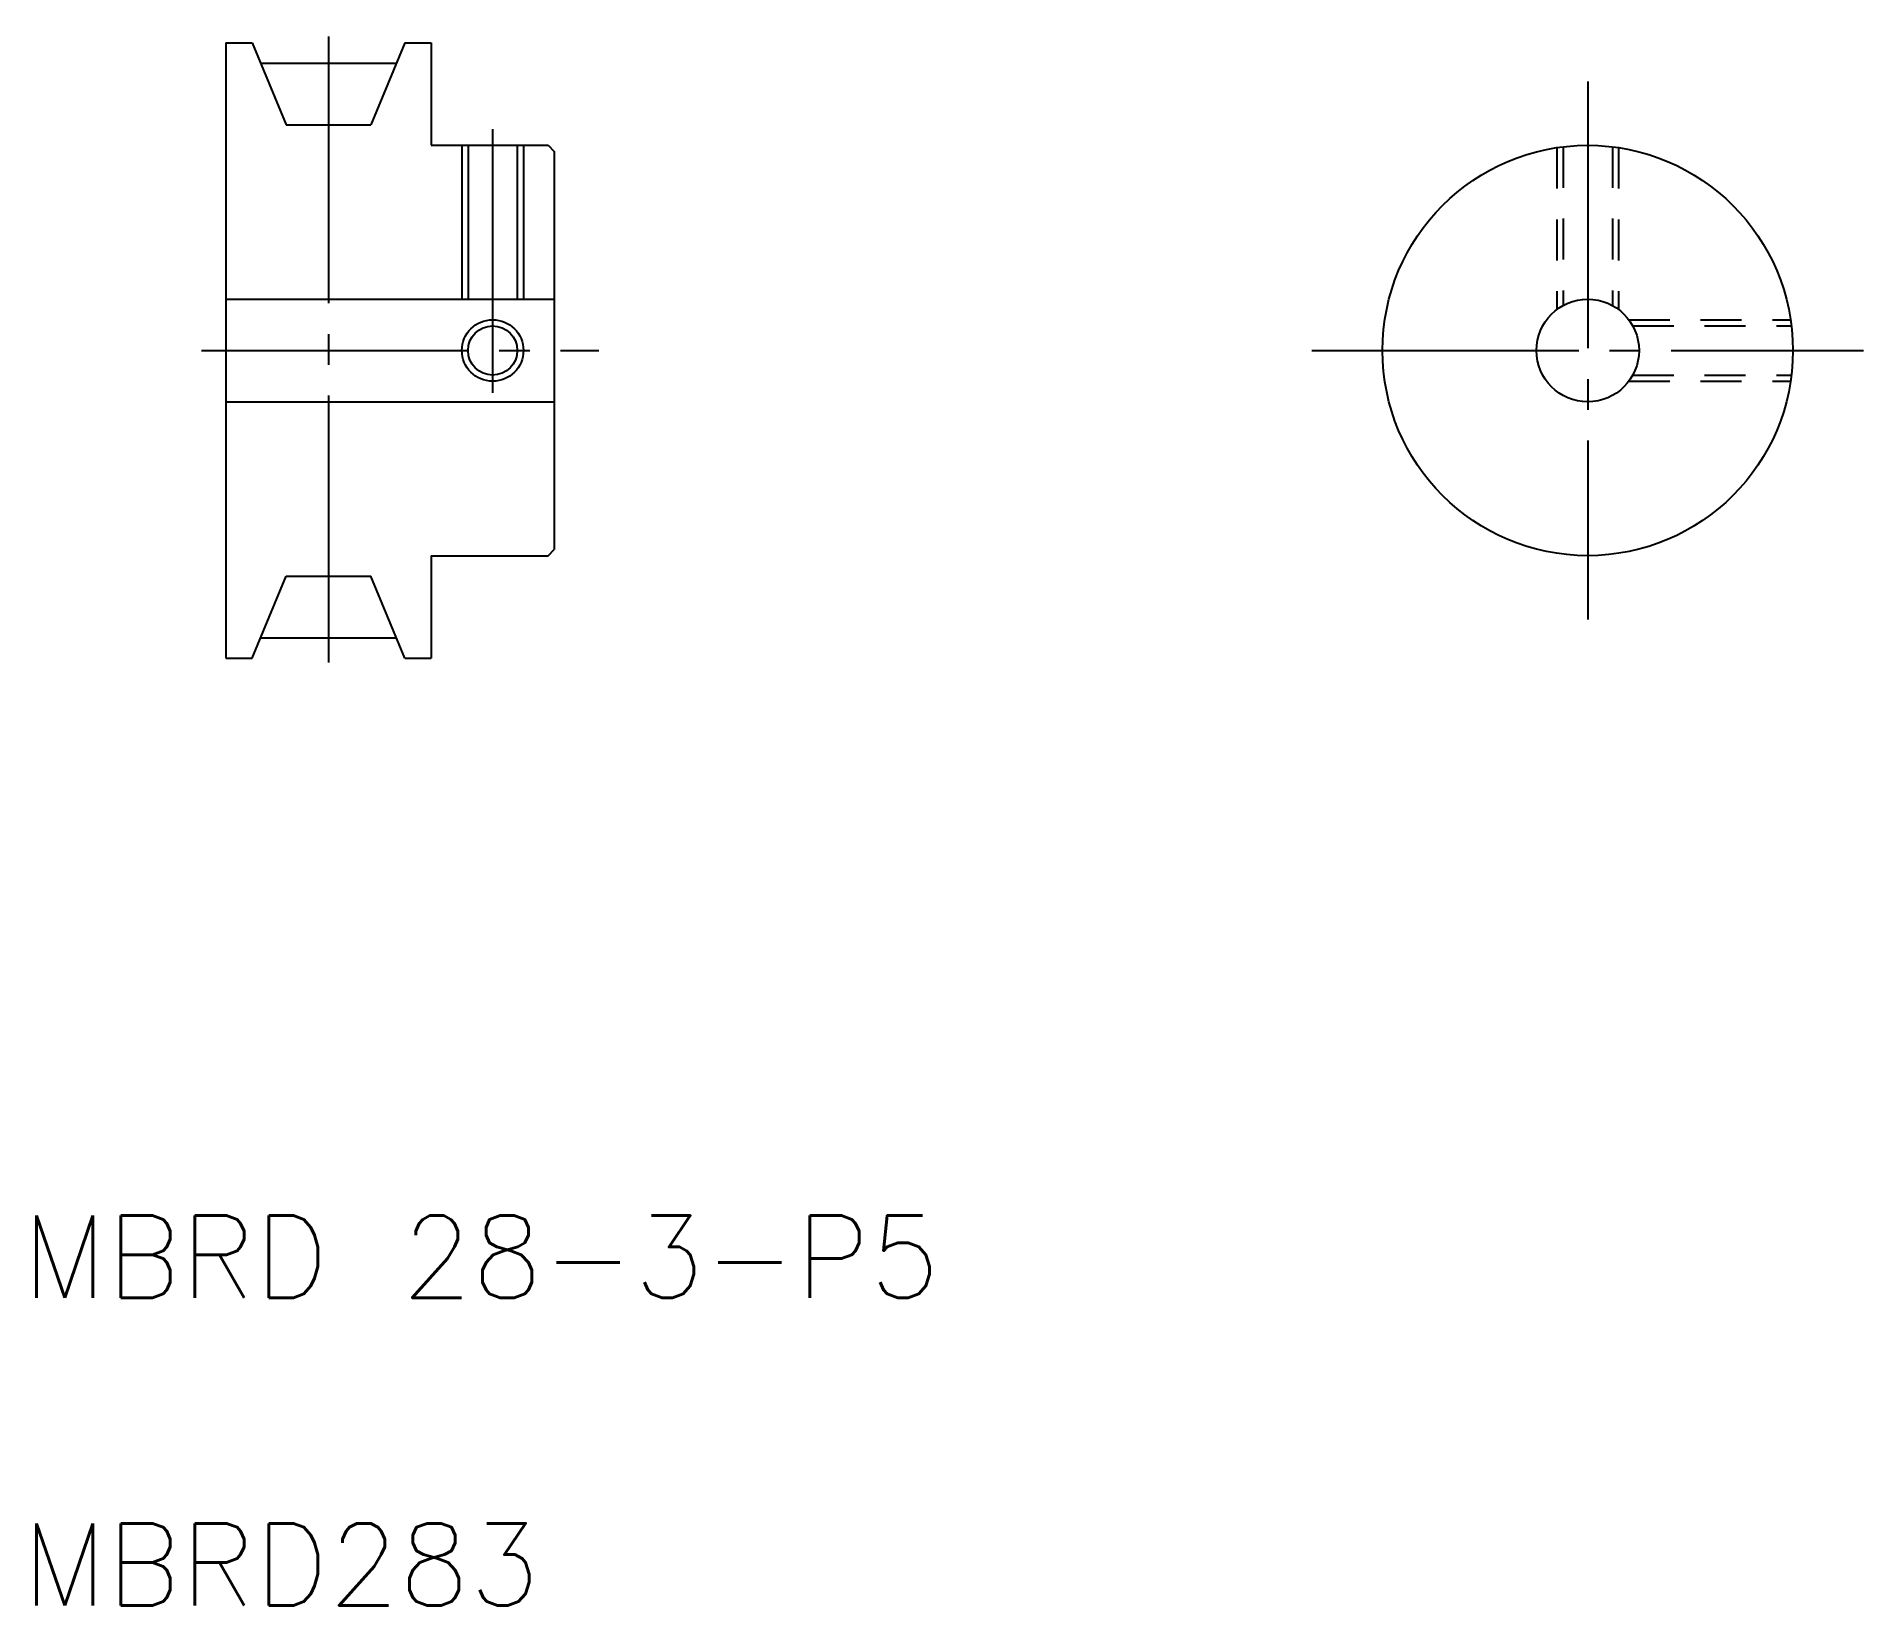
# Model space of a CAD drawing. Extents: x 125.9 to 214.9, y 44.1 to 120.5.
import ezdxf

# ---------------------------------------------------------------- set-up
doc = ezdxf.new("R2010")
doc.units = 0
doc.linetypes.add('CENTER', pattern=[17.5, 13, -1.5, 1.5, -1.5])
doc.linetypes.add('DASHED', pattern=[3.5, 2, -1.5])
doc.layers.get('0').update_dxf_attribs({"linetype": 'CONTINUOUS'})
doc.layers.add('CENTER', color=1, linetype='CENTER')
doc.styles.get("Standard").update_dxf_attribs({"font": 'txt.shx', "bigfont": '@extfont2.shx'})

msp = doc.modelspace()

# ---------------------------------------------------------------- linework, layer by layer
at = {"color": 7, "linetype": 'CONTINUOUS'}
for p, q in [((135.125, 120.23), (135.125, 90.23)), ((135.125, 120.23), (136.411, 120.23)), ((136.411, 120.23), (138.068, 116.23)), ((143.839, 120.23), (142.182, 116.23)), ((143.839, 120.23), (145.125, 120.23)), ((145.125, 120.23), (145.125, 115.23)), ((138.068, 116.23), (142.182, 116.23)), ((145.125, 115.23), (150.825, 115.23)), ((146.925, 115.23), (146.925, 107.73)), ((149.325, 115.23), (149.325, 107.73)), ((150.825, 115.23), (151.125, 114.93)), ((151.125, 114.93), (151.125, 95.53)), ((135.125, 107.73), (151.125, 107.73)), ((135.125, 102.73), (151.125, 102.73)), ((150.825, 95.23), (151.125, 95.53)), ((145.125, 95.23), (150.825, 95.23)), ((145.125, 95.23), (145.125, 90.23)), ((136.411, 90.23), (138.068, 94.23)), ((138.068, 94.23), (142.182, 94.23)), ((143.839, 90.23), (142.182, 94.23)), ((135.125, 90.23), (136.411, 90.23)), ((143.839, 90.23), (145.125, 90.23))]:
    msp.add_line(p, q, dxfattribs=at)
at = {"color": 3, "linetype": 'CONTINUOUS'}
for p, q in [((146.625, 115.23), (146.625, 107.73)), ((149.625, 115.23), (149.625, 107.73))]:
    msp.add_line(p, q, dxfattribs=at)
at = {"color": 3, "linetype": 'DASHED'}
for p, q in [((199.988, 115.117), (199.988, 107.23)), ((200.288, 115.158), (200.288, 107.423)), ((202.688, 115.158), (202.688, 107.423)), ((202.988, 115.117), (202.988, 107.23)), ((203.488, 106.73), (211.375, 106.73)), ((203.682, 106.43), (211.416, 106.43)), ((203.488, 103.73), (211.375, 103.73)), ((203.682, 104.03), (211.416, 104.03))]:
    msp.add_line(p, q, dxfattribs=at)
at = {"color": 7, "linetype": 'CONTINUOUS'}
for centre, radius in [((201.488, 105.23), 10), ((201.488, 105.23), 2.5), ((148.125, 105.23), 1.2)]:
    msp.add_circle(centre, radius, dxfattribs=at)
at = {"color": 3, "linetype": 'CONTINUOUS'}
msp.add_circle((148.125, 105.23), 1.5, dxfattribs=at)
at = {"layer": 'CENTER', "color": 1, "linetype": 'CENTER'}
for p, q in [((140.125, 120.531), (140.125, 89.93)), ((136.825, 119.23), (143.425, 119.23)), ((201.488, 118.339), (201.488, 92.121)), ((148.125, 116.009), (148.125, 103.159)), ((133.939, 105.23), (153.303, 105.23)), ((188.051, 105.23), (214.925, 105.23)), ((136.825, 91.23), (143.425, 91.23))]:
    msp.add_line(p, q, dxfattribs=at)

# ---------------------------------------------------------------- texts
at = {"color": 7, "linetype": 'CONTINUOUS'}
for s, p in [('MBRD 28-3-P5', (125.213, 59.068)), ('MBRD283', (125.213, 44.068))]:
    msp.add_text(s, height=4, dxfattribs=at).set_placement(p)

doc.saveas('drawing.dxf')
